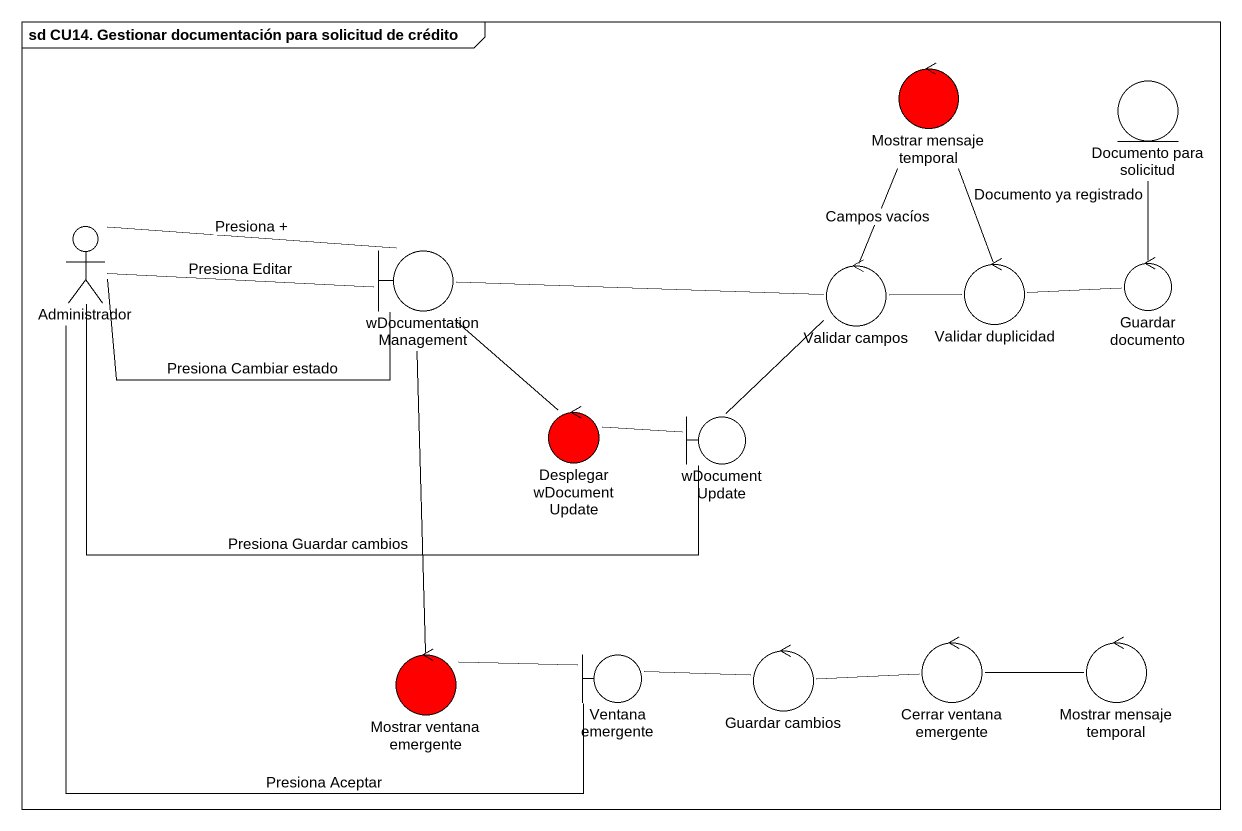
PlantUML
@startuml
mainframe sd CU14. Gestionar documentación para solicitud de crédito
control "Mostrar mensaje temporal" as Mostrar_mensaje_temporal #FF0000
entity "Documento para solicitud" as Documento_para_solicitud
actor Administrador
boundary wDocumentationManagement
control "Validar campos" as Validar_campos
control "Validar duplicidad" as Validar_duplicidad
control "Guardar documento" as Guardar_documento
control "Desplegar wDocumentUpdate" as Desplegar_wDocumentUpdate #FF0000
boundary wDocumentUpdate
control "Cerrar ventana emergente" as Cerrar_ventana_emergente
control "Mostrar mensaje temporal" as Mostrar_mensaje_temporal_2
control "Mostrar ventana emergente" as Mostrar_ventana_emergente #FF0000
boundary "Ventana emergente" as Ventana_emergente
control "Guardar cambios" as Guardar_cambios
Mostrar_mensaje_temporal -- Validar_campos : Campos vacíos
Mostrar_mensaje_temporal -- Validar_duplicidad : Documento ya registrado
Administrador -right- wDocumentationManagement : Presiona Editar
Administrador -right- wDocumentationManagement : Presiona Cambiar estado
Administrador -right- wDocumentationManagement : Presiona +
Administrador -right- wDocumentUpdate : Presiona Guardar cambios
Administrador -- Ventana_emergente : Presiona Aceptar
wDocumentationManagement -right- Validar_campos
wDocumentationManagement -- Desplegar_wDocumentUpdate
wDocumentationManagement -- Mostrar_ventana_emergente
Validar_campos -right- Validar_duplicidad
Validar_campos -- wDocumentUpdate
Validar_duplicidad -right- Guardar_documento
Guardar_documento -up- Documento_para_solicitud
Desplegar_wDocumentUpdate -right- wDocumentUpdate
Cerrar_ventana_emergente -right- Mostrar_mensaje_temporal_2
Mostrar_ventana_emergente -right- Ventana_emergente
Ventana_emergente -right- Guardar_cambios
Guardar_cambios -right- Cerrar_ventana_emergente
@enduml
